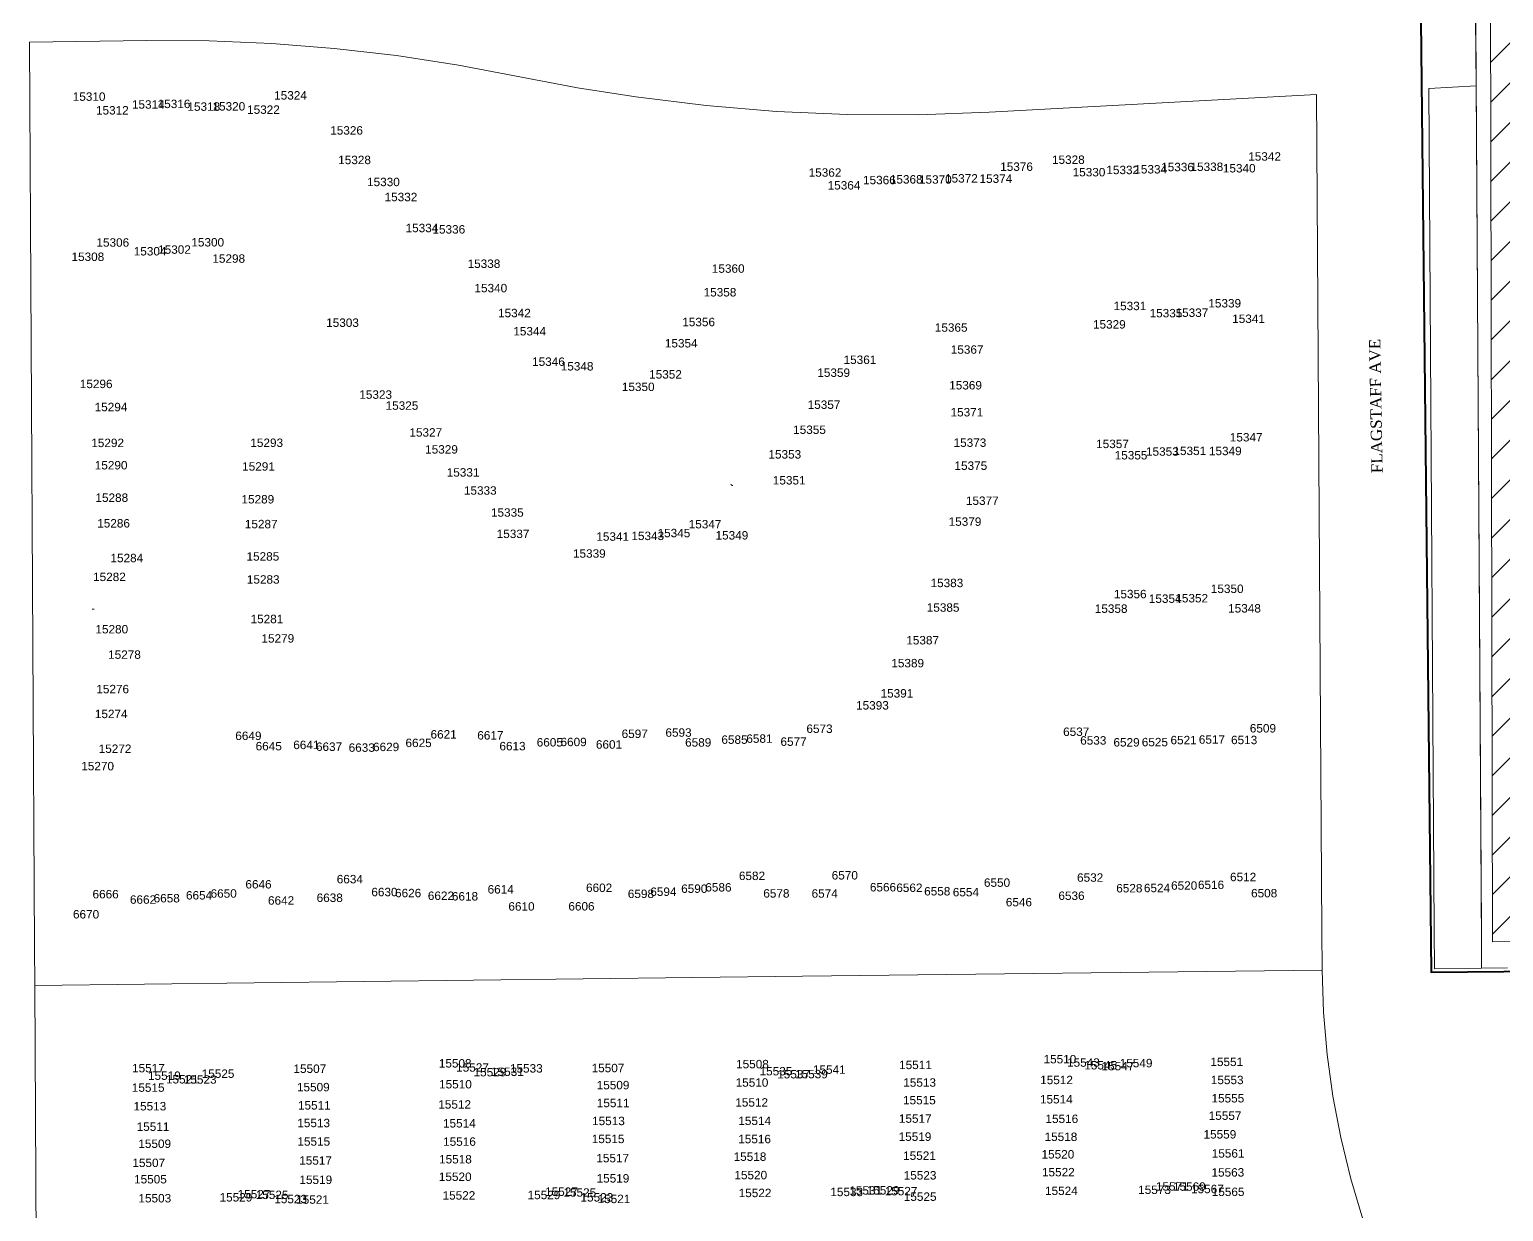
# Model space of a CAD drawing. Header units: feet. Extents: x 865220 to 2843432, y -2240498 to 970288.
# Drawn here: x 2831994 to 2833306, y 957590 to 958643 of the extents above; entities that cross this region are included whole.
import ezdxf
from ezdxf.enums import TextEntityAlignment as Align

# ---------------------------------------------------------------- set-up
doc = ezdxf.new("R2010")
doc.units = ezdxf.units.FT
doc.header["$LTSCALE"] = 0.015
doc.header["$MEASUREMENT"] = 0
for name, color, linetype in [('Dakota County Addresses', 7, 'Continuous'), ('Dakota County Parcels', 7, 'Continuous'), ('NOTES', 7, 'Continuous'), ('STREET NAME', 7, 'Continuous')]:
    doc.layers.add(name, color=color, linetype=linetype)
doc.layers.add('WORK BOUNDARY', color=110, linetype='Continuous', lineweight=40)
doc.styles.add('Dimensions 100', font='arial.ttf')
doc.styles.get("Standard").update_dxf_attribs({"font": 'times.ttf'})

# ---------------------------------------------------------------- blocks, each defined once
blk = doc.blocks.new('ACMAP_ANN_TEMPLATE_Dakota County Addresses')
at = {"layer": 'Dakota County Addresses', "style": 'Dimensions 100'}
blk.add_attdef('DakotaCountyAddress', text='', height=50, dxfattribs=at).set_placement((0, 0), align=Align.CENTER)

msp = doc.modelspace()

# ---------------------------------------------------------------- hatches: boundary and pattern name
at = {"layer": 'NOTES', "ltscale": 100, "transparency": 33554623}
h = msp.add_hatch(dxfattribs=at)
h.set_pattern_fill('ANSI31', color=6, scale=200)
h.paths.add_polyline_path([(2833291, 960361.2), (2833296.4, 957830.4), (2835951.9, 957855.1), (2835952.1, 957633.8), (2836002.1, 957634.3), (2836007.8, 957015.8), (2836586.1, 957020.6), (2836586.1, 957030.6), (2836807.6, 957032.5), (2836807.5, 957043.6), (2836930.1, 957044.6), (2836931.4, 957054.2), (2836974.5, 957136.1), (2836974.5, 957242.6), (2836961.5, 957840.1), (2836959.6, 957945.6), (2838473.8, 957959.4), (2838405, 960436.1), (2838375.5, 960450.2), (2836960.4, 960390.3)])

# ---------------------------------------------------------------- linework, layer by layer
at = {"layer": 'Dakota County Parcels', "lineweight": 5, "ltscale": 100}
for p, q in [((2833281.7, 958592.5), (2833281.3, 958652.5)), ((2831994, 958631.4), (2832098.2, 958632.7)), ((2833239.7, 958590.2), (2833281.7, 958592.5)), ((2832848.2, 958568.9), (2833139.8, 958584.7)), ((2832620, 958236.7), (2832618.2, 958237.8)), ((2832620, 958236.7), (2832618.9, 958236.6)), ((2832049.8, 958126.4), (2832051.5, 958126.4)), ((2832682.1, 957799.6), (2833144.8, 957805.2)), ((2833244.7, 957806.4), (2833286.7, 957806.9)), ((2833309.7, 957807.1), (2833286.7, 957806.9)), ((2831998.8, 957791.4), (2832682.1, 957799.6)), ((2832002.4, 957150.5), (2831998.8, 957791.4))]:
    msp.add_line(p, q, dxfattribs=at)
for points in [[(2833286.6, 957821.3), (2833286.6, 957826.9), (2833281.2, 958695.3), (2833270.7, 960380.9)], [(2831998.8, 957791.4), (2831998.6, 957826.4), (2831994, 958631.4)], [(2832098.2, 958632.7), (2832154, 958632.4), (2832209.7, 958630), (2832265.3, 958625.7), (2832320.7, 958619.3), (2832375.8, 958610.9), (2832430.6, 958600.5)], [(2832430.6, 958600.5), (2832482, 958590.7), (2832533.7, 958582.5)], [(2833244.7, 957806.4), (2833244.5, 957841.4), (2833239.7, 958590.2)], [(2833286.7, 957806.9), (2833286.5, 957841.9), (2833281.7, 958592.5)], [(2832533.7, 958582.5), (2832596.3, 958574.9), (2832659.1, 958569.7), (2832722.1, 958567), (2832785.2, 958566.7), (2832848.2, 958568.9)], [(2833144.8, 957805.2), (2833144.5, 957840.2), (2833139.8, 958584.7)], [(2833181, 957583.4), (2833170.2, 957619.4), (2833161.3, 957656), (2833154.2, 957692.9), (2833149.1, 957730.1), (2833146, 957767.6), (2833144.8, 957805.2)]]:
    msp.add_lwpolyline(points, dxfattribs=at)
at = {"layer": 'NOTES', "color": 1, "lineweight": 5, "ltscale": 100, "flags": 128}
msp.add_lwpolyline([(2833291, 960361.2), (2833296.4, 957830.4), (2835951.9, 957855.1), (2835952.1, 957633.8), (2836002.1, 957634.3), (2836007.8, 957015.8), (2836586.1, 957020.6), (2836586.1, 957030.6), (2836807.6, 957032.5), (2836807.5, 957043.6), (2836930.1, 957044.6), (2836931.4, 957054.2), (2836974.5, 957136.1), (2836974.5, 957242.6), (2836961.5, 957840.1), (2836959.6, 957945.6), (2838473.8, 957959.4), (2838405, 960436.1), (2838375.5, 960450.2), (2836960.4, 960390.3)], close=True, dxfattribs=at)
at = {"layer": 'WORK BOUNDARY', "ltscale": 100, "flags": 128}
msp.add_lwpolyline([(2833211.9, 960564.4), (2833241.9, 957803.3), (2835896.4, 957827.5), (2835896.9, 957001.6), (2836935, 957004.8)], dxfattribs=at)

# ---------------------------------------------------------------- block references
at = {"layer": 'Dakota County Addresses', "lineweight": 5, "ltscale": 100, "xscale": 0.15, "yscale": 0.15, "zscale": 0.15}
for p, values in [((2832047.1, 958579.1), {'DakotaCountyAddress': '15310'}), ((2832099.8, 958572.1), {'DakotaCountyAddress': '15314'}), ((2832122.7, 958572.6), {'DakotaCountyAddress': '15316'}), ((2832149.2, 958570.2), {'DakotaCountyAddress': '15318'}), ((2832171.5, 958570.4), {'DakotaCountyAddress': '15320'}), ((2832202.3, 958567.5), {'DakotaCountyAddress': '15322'}), ((2832226.4, 958580.2), {'DakotaCountyAddress': '15324'}), ((2832067.8, 958566.9), {'DakotaCountyAddress': '15312'}), ((2832276.3, 958549), {'DakotaCountyAddress': '15326'}), ((2832283.4, 958522.7), {'DakotaCountyAddress': '15328'}), ((2832872.7, 958516.7), {'DakotaCountyAddress': '15376'}), ((2832918.8, 958522.9), {'DakotaCountyAddress': '15328'}), ((2833016, 958516.4), {'DakotaCountyAddress': '15336'}), ((2833042.1, 958516.6), {'DakotaCountyAddress': '15338'}), ((2833070.9, 958515.3), {'DakotaCountyAddress': '15340'}), ((2833093.5, 958525.8), {'DakotaCountyAddress': '15342'}), ((2832309.1, 958503.1), {'DakotaCountyAddress': '15330'}), ((2832702.2, 958511.5), {'DakotaCountyAddress': '15362'}), ((2832750.6, 958504.8), {'DakotaCountyAddress': '15366'}), ((2832774.5, 958505.4), {'DakotaCountyAddress': '15368'}), ((2832800.4, 958505.3), {'DakotaCountyAddress': '15370'}), ((2832823.6, 958506.3), {'DakotaCountyAddress': '15372'}), ((2832854.3, 958506), {'DakotaCountyAddress': '15374'}), ((2832937.2, 958511.8), {'DakotaCountyAddress': '15330'}), ((2832967.2, 958513.8), {'DakotaCountyAddress': '15332'}), ((2832992.1, 958514.4), {'DakotaCountyAddress': '15334'}), ((2832324.7, 958489.7), {'DakotaCountyAddress': '15332'}), ((2832719.1, 958500.1), {'DakotaCountyAddress': '15364'}), ((2832152.7, 958449.4), {'DakotaCountyAddress': '15300'}), ((2832343.4, 958462.1), {'DakotaCountyAddress': '15334'}), ((2832367.3, 958460.9), {'DakotaCountyAddress': '15336'}), ((2832046, 958436.5), {'DakotaCountyAddress': '15308'}), ((2832068.2, 958449.2), {'DakotaCountyAddress': '15306'}), ((2832101.4, 958441.4), {'DakotaCountyAddress': '15304'}), ((2832123.1, 958442.9), {'DakotaCountyAddress': '15302'}), ((2832171.4, 958434.9), {'DakotaCountyAddress': '15298'}), ((2832398.6, 958430.3), {'DakotaCountyAddress': '15338'}), ((2832616, 958426), {'DakotaCountyAddress': '15360'}), ((2832404.7, 958408.6), {'DakotaCountyAddress': '15340'}), ((2832608.7, 958404.9), {'DakotaCountyAddress': '15358'}), ((2832425.7, 958386.4), {'DakotaCountyAddress': '15342'}), ((2832973.6, 958392.7), {'DakotaCountyAddress': '15331'}), ((2833005.7, 958386.3), {'DakotaCountyAddress': '15335'}), ((2833028.8, 958386.7), {'DakotaCountyAddress': '15337'}), ((2833058, 958395.1), {'DakotaCountyAddress': '15339'}), ((2832272.7, 958377.8), {'DakotaCountyAddress': '15303'}), ((2832589.7, 958378.4), {'DakotaCountyAddress': '15356'}), ((2832814.5, 958373.5), {'DakotaCountyAddress': '15365'}), ((2832955.3, 958376.3), {'DakotaCountyAddress': '15329'}), ((2833079.2, 958381.3), {'DakotaCountyAddress': '15341'}), ((2832439.3, 958370.2), {'DakotaCountyAddress': '15344'}), ((2832574.2, 958359.5), {'DakotaCountyAddress': '15354'}), ((2832733.3, 958344.8), {'DakotaCountyAddress': '15361'}), ((2832828.7, 958353.9), {'DakotaCountyAddress': '15367'}), ((2832456, 958343.1), {'DakotaCountyAddress': '15346'}), ((2832481.5, 958339), {'DakotaCountyAddress': '15348'}), ((2832560.2, 958331.8), {'DakotaCountyAddress': '15352'}), ((2832709.9, 958333.3), {'DakotaCountyAddress': '15359'}), ((2832053.4, 958323.3), {'DakotaCountyAddress': '15296'}), ((2832535.9, 958320.7), {'DakotaCountyAddress': '15350'}), ((2832827.3, 958322.1), {'DakotaCountyAddress': '15369'}), ((2832302.2, 958313.8), {'DakotaCountyAddress': '15323'}), ((2832066.6, 958302.7), {'DakotaCountyAddress': '15294'}), ((2832325.6, 958304), {'DakotaCountyAddress': '15325'}), ((2832701.3, 958304.8), {'DakotaCountyAddress': '15357'}), ((2832828.5, 958298.1), {'DakotaCountyAddress': '15371'}), ((2832346.8, 958280.1), {'DakotaCountyAddress': '15327'}), ((2832688.4, 958282.5), {'DakotaCountyAddress': '15355'}), ((2832063.6, 958270.8), {'DakotaCountyAddress': '15292'}), ((2832205.2, 958270.9), {'DakotaCountyAddress': '15293'}), ((2832831.2, 958271), {'DakotaCountyAddress': '15373'}), ((2832958.1, 958269.9), {'DakotaCountyAddress': '15357'}), ((2833077.1, 958275.8), {'DakotaCountyAddress': '15347'}), ((2832360.8, 958265), {'DakotaCountyAddress': '15329'}), ((2832666.4, 958260.6), {'DakotaCountyAddress': '15353'}), ((2832974.6, 958259.8), {'DakotaCountyAddress': '15355'}), ((2833002.5, 958263.1), {'DakotaCountyAddress': '15353'}), ((2833026.9, 958263.7), {'DakotaCountyAddress': '15351'}), ((2833058.5, 958263.6), {'DakotaCountyAddress': '15349'}), ((2832066.7, 958250.9), {'DakotaCountyAddress': '15290'}), ((2832197.9, 958249.8), {'DakotaCountyAddress': '15291'}), ((2832380, 958244.5), {'DakotaCountyAddress': '15331'}), ((2832832, 958250.5), {'DakotaCountyAddress': '15375'}), ((2832395.3, 958228.4), {'DakotaCountyAddress': '15333'}), ((2832670.3, 958237.5), {'DakotaCountyAddress': '15351'}), ((2832067.3, 958222), {'DakotaCountyAddress': '15288'}), ((2832197.3, 958220.6), {'DakotaCountyAddress': '15289'}), ((2832842.2, 958219.3), {'DakotaCountyAddress': '15377'}), ((2832419.4, 958208.8), {'DakotaCountyAddress': '15335'}), ((2832826.8, 958200.7), {'DakotaCountyAddress': '15379'}), ((2832068.9, 958199.2), {'DakotaCountyAddress': '15286'}), ((2832200.3, 958198.5), {'DakotaCountyAddress': '15287'}), ((2832424.5, 958189.8), {'DakotaCountyAddress': '15337'}), ((2832513.2, 958187.4), {'DakotaCountyAddress': '15341'}), ((2832544.4, 958188), {'DakotaCountyAddress': '15343'}), ((2832567.7, 958190.5), {'DakotaCountyAddress': '15345'}), ((2832595.4, 958198.4), {'DakotaCountyAddress': '15347'}), ((2832619.3, 958188.5), {'DakotaCountyAddress': '15349'}), ((2832080.7, 958168.3), {'DakotaCountyAddress': '15284'}), ((2832201.8, 958169.7), {'DakotaCountyAddress': '15285'}), ((2832492.4, 958172.3), {'DakotaCountyAddress': '15339'}), ((2832065.2, 958151.5), {'DakotaCountyAddress': '15282'}), ((2832202.1, 958149.2), {'DakotaCountyAddress': '15283'}), ((2832810.7, 958146.1), {'DakotaCountyAddress': '15383'}), ((2832973.9, 958136.2), {'DakotaCountyAddress': '15356'}), ((2833060.2, 958140.9), {'DakotaCountyAddress': '15350'}), ((2832807.3, 958124.2), {'DakotaCountyAddress': '15385'}), ((2832956.9, 958123.2), {'DakotaCountyAddress': '15358'}), ((2833005, 958132.1), {'DakotaCountyAddress': '15354'}), ((2833028.6, 958132.5), {'DakotaCountyAddress': '15352'}), ((2833075.6, 958123.5), {'DakotaCountyAddress': '15348'}), ((2832205.4, 958114), {'DakotaCountyAddress': '15281'}), ((2832067.3, 958104.9), {'DakotaCountyAddress': '15280'}), ((2832215.1, 958096.7), {'DakotaCountyAddress': '15279'}), ((2832789.1, 958095.1), {'DakotaCountyAddress': '15387'}), ((2832078.6, 958082.3), {'DakotaCountyAddress': '15278'}), ((2832775.8, 958074.7), {'DakotaCountyAddress': '15389'}), ((2832068.1, 958051.6), {'DakotaCountyAddress': '15276'}), ((2832766.2, 958047.8), {'DakotaCountyAddress': '15391'}), ((2832066.8, 958029.5), {'DakotaCountyAddress': '15274'}), ((2832744.4, 958037.1), {'DakotaCountyAddress': '15393'}), ((2832697.3, 958016.3), {'DakotaCountyAddress': '6573'}), ((2833092, 958016.7), {'DakotaCountyAddress': '6509'}), ((2832188.9, 958010), {'DakotaCountyAddress': '6649'}), ((2832340.4, 958003.7), {'DakotaCountyAddress': '6625'}), ((2832362.7, 958011.3), {'DakotaCountyAddress': '6621'}), ((2832404.3, 958010.4), {'DakotaCountyAddress': '6617'}), ((2832457.2, 958004.2), {'DakotaCountyAddress': '6605'}), ((2832478.4, 958004.5), {'DakotaCountyAddress': '6609'}), ((2832532.8, 958011.8), {'DakotaCountyAddress': '6597'}), ((2832571.8, 958012.9), {'DakotaCountyAddress': '6593'}), ((2832589.3, 958004.1), {'DakotaCountyAddress': '6589'}), ((2832621.6, 958006.6), {'DakotaCountyAddress': '6585'}), ((2832643.8, 958007.5), {'DakotaCountyAddress': '6581'}), ((2832674.2, 958004.8), {'DakotaCountyAddress': '6577'}), ((2832925.8, 958013.6), {'DakotaCountyAddress': '6537'}), ((2832941, 958005.9), {'DakotaCountyAddress': '6533'}), ((2832970.6, 958004.2), {'DakotaCountyAddress': '6529'}), ((2832995.8, 958004.4), {'DakotaCountyAddress': '6525'}), ((2833021.4, 958006.2), {'DakotaCountyAddress': '6521'}), ((2833046.6, 958006.7), {'DakotaCountyAddress': '6517'}), ((2833075.3, 958006.3), {'DakotaCountyAddress': '6513'}), ((2832070.2, 957998.5), {'DakotaCountyAddress': '15272'}), ((2832207, 958000.8), {'DakotaCountyAddress': '6645'}), ((2832240.5, 958001.9), {'DakotaCountyAddress': '6641'}), ((2832260.7, 958000.3), {'DakotaCountyAddress': '6637'}), ((2832289.8, 957999.5), {'DakotaCountyAddress': '6633'}), ((2832311.5, 958000.1), {'DakotaCountyAddress': '6629'}), ((2832424, 958000.8), {'DakotaCountyAddress': '6613'}), ((2832509.9, 958002.3), {'DakotaCountyAddress': '6601'}), ((2832054.7, 957983), {'DakotaCountyAddress': '15270'}), ((2832637.2, 957885.3), {'DakotaCountyAddress': '6582'}), ((2832719.8, 957885.8), {'DakotaCountyAddress': '6570'}), ((2832197.9, 957877.8), {'DakotaCountyAddress': '6646'}), ((2832279.2, 957882.4), {'DakotaCountyAddress': '6634'}), ((2832413.5, 957873.3), {'DakotaCountyAddress': '6614'}), ((2832501.1, 957874.7), {'DakotaCountyAddress': '6602'}), ((2832585.8, 957873.9), {'DakotaCountyAddress': '6590'}), ((2832607.3, 957875.1), {'DakotaCountyAddress': '6586'}), ((2832753.8, 957875.2), {'DakotaCountyAddress': '6566'}), ((2832777.3, 957874.7), {'DakotaCountyAddress': '6562'}), ((2832855.3, 957879.3), {'DakotaCountyAddress': '6550'}), ((2832938.2, 957883.8), {'DakotaCountyAddress': '6532'}), ((2832973.1, 957874.3), {'DakotaCountyAddress': '6528'}), ((2832997.7, 957874.5), {'DakotaCountyAddress': '6524'}), ((2833021.9, 957876.7), {'DakotaCountyAddress': '6520'}), ((2833045.8, 957877.3), {'DakotaCountyAddress': '6516'}), ((2833074.4, 957884.3), {'DakotaCountyAddress': '6512'}), ((2832061.8, 957869), {'DakotaCountyAddress': '6666'}), ((2832095.1, 957864.2), {'DakotaCountyAddress': '6662'}), ((2832116.2, 957865.4), {'DakotaCountyAddress': '6658'}), ((2832145, 957868), {'DakotaCountyAddress': '6654'}), ((2832166.9, 957869.6), {'DakotaCountyAddress': '6650'}), ((2832218, 957863.4), {'DakotaCountyAddress': '6642'}), ((2832261.3, 957865.8), {'DakotaCountyAddress': '6638'}), ((2832310, 957870.9), {'DakotaCountyAddress': '6630'}), ((2832331.1, 957870), {'DakotaCountyAddress': '6626'}), ((2832360.3, 957867.6), {'DakotaCountyAddress': '6622'}), ((2832381.7, 957867.1), {'DakotaCountyAddress': '6618'}), ((2832538.3, 957869.3), {'DakotaCountyAddress': '6598'}), ((2832558.3, 957871.2), {'DakotaCountyAddress': '6594'}), ((2832658.9, 957869.7), {'DakotaCountyAddress': '6578'}), ((2832701.9, 957869.6), {'DakotaCountyAddress': '6574'}), ((2832802.1, 957871.6), {'DakotaCountyAddress': '6558'}), ((2832827.6, 957870.8), {'DakotaCountyAddress': '6554'}), ((2832874.8, 957861.9), {'DakotaCountyAddress': '6546'}), ((2832921.6, 957867.6), {'DakotaCountyAddress': '6536'}), ((2833093.1, 957869.9), {'DakotaCountyAddress': '6508'}), ((2832044.4, 957851.1), {'DakotaCountyAddress': '6670'}), ((2832432, 957858.1), {'DakotaCountyAddress': '6610'}), ((2832485.4, 957858.2), {'DakotaCountyAddress': '6606'}), ((2832373, 957718.4), {'DakotaCountyAddress': '15508'}), ((2832388.4, 957714.7), {'DakotaCountyAddress': '15527'}), ((2832637.6, 957717.7), {'DakotaCountyAddress': '15508'}), ((2832782.7, 957717), {'DakotaCountyAddress': '15511'}), ((2832911.3, 957722.1), {'DakotaCountyAddress': '15510'}), ((2832932.2, 957719.1), {'DakotaCountyAddress': '15543'}), ((2832947.6, 957716.7), {'DakotaCountyAddress': '15545'}), ((2832962.9, 957715.9), {'DakotaCountyAddress': '15547'}), ((2832979.1, 957718.6), {'DakotaCountyAddress': '15549'}), ((2833059.8, 957719.7), {'DakotaCountyAddress': '15551'}), ((2832099.9, 957714.1), {'DakotaCountyAddress': '15517'}), ((2832114.1, 957707.4), {'DakotaCountyAddress': '15519'}), ((2832130.1, 957704.2), {'DakotaCountyAddress': '15521'}), ((2832146, 957704), {'DakotaCountyAddress': '15523'}), ((2832161.9, 957709.2), {'DakotaCountyAddress': '15525'}), ((2832243.6, 957713.6), {'DakotaCountyAddress': '15507'}), ((2832403.9, 957710.5), {'DakotaCountyAddress': '15529'}), ((2832419.5, 957710.9), {'DakotaCountyAddress': '15531'}), ((2832436.3, 957713.9), {'DakotaCountyAddress': '15533'}), ((2832509, 957714.2), {'DakotaCountyAddress': '15507'}), ((2832658.5, 957711.4), {'DakotaCountyAddress': '15535'}), ((2832674.2, 957708.7), {'DakotaCountyAddress': '15537'}), ((2832690.1, 957708.8), {'DakotaCountyAddress': '15539'}), ((2832706, 957712.8), {'DakotaCountyAddress': '15541'}), ((2832908.3, 957703.6), {'DakotaCountyAddress': '15512'}), ((2833060.2, 957703.6), {'DakotaCountyAddress': '15553'}), ((2832099.7, 957696.8), {'DakotaCountyAddress': '15515'}), ((2832246.7, 957697.2), {'DakotaCountyAddress': '15509'}), ((2832373.2, 957699.8), {'DakotaCountyAddress': '15510'}), ((2832513.5, 957699), {'DakotaCountyAddress': '15509'}), ((2832637.2, 957701.3), {'DakotaCountyAddress': '15510'}), ((2832786.4, 957701.3), {'DakotaCountyAddress': '15513'}), ((2832101.2, 957680.2), {'DakotaCountyAddress': '15513'}), ((2832247.6, 957681), {'DakotaCountyAddress': '15511'}), ((2832372.5, 957681.8), {'DakotaCountyAddress': '15512'}), ((2832513.6, 957683.1), {'DakotaCountyAddress': '15511'}), ((2832636.9, 957683.6), {'DakotaCountyAddress': '15512'}), ((2832786.2, 957685.6), {'DakotaCountyAddress': '15515'}), ((2832908.1, 957686.4), {'DakotaCountyAddress': '15514'}), ((2833060.8, 957687.3), {'DakotaCountyAddress': '15555'}), ((2832247, 957665.3), {'DakotaCountyAddress': '15513'}), ((2832376.7, 957665), {'DakotaCountyAddress': '15514'}), ((2832509.4, 957667.1), {'DakotaCountyAddress': '15513'}), ((2832639.6, 957667.2), {'DakotaCountyAddress': '15514'}), ((2832782.5, 957669.2), {'DakotaCountyAddress': '15517'}), ((2832913, 957669), {'DakotaCountyAddress': '15516'}), ((2833058.3, 957671.8), {'DakotaCountyAddress': '15557'}), ((2832104, 957662), {'DakotaCountyAddress': '15511'}), ((2832509.1, 957651.1), {'DakotaCountyAddress': '15515'}), ((2832639.5, 957651), {'DakotaCountyAddress': '15516'}), ((2832782.3, 957653.1), {'DakotaCountyAddress': '15519'}), ((2832912.2, 957653), {'DakotaCountyAddress': '15518'}), ((2833053.7, 957655.2), {'DakotaCountyAddress': '15559'}), ((2832105.5, 957646.8), {'DakotaCountyAddress': '15509'}), ((2832247.1, 957648.8), {'DakotaCountyAddress': '15515'}), ((2832376.8, 957648.7), {'DakotaCountyAddress': '15516'}), ((2832786.3, 957636.2), {'DakotaCountyAddress': '15521'}), ((2832909.5, 957637.4), {'DakotaCountyAddress': '15520'}), ((2833061, 957638.2), {'DakotaCountyAddress': '15561'}), ((2832100.2, 957629.8), {'DakotaCountyAddress': '15507'}), ((2832248.7, 957631.9), {'DakotaCountyAddress': '15517'}), ((2832373.2, 957633), {'DakotaCountyAddress': '15518'}), ((2832513.2, 957634), {'DakotaCountyAddress': '15517'}), ((2832635.4, 957635.3), {'DakotaCountyAddress': '15518'}), ((2832101.7, 957615.2), {'DakotaCountyAddress': '15505'}), ((2832248.9, 957614.7), {'DakotaCountyAddress': '15519'}), ((2832373, 957617.4), {'DakotaCountyAddress': '15520'}), ((2832513.4, 957616), {'DakotaCountyAddress': '15519'}), ((2832636.1, 957618.9), {'DakotaCountyAddress': '15520'}), ((2832786.8, 957618.7), {'DakotaCountyAddress': '15523'}), ((2832909.9, 957621.5), {'DakotaCountyAddress': '15522'}), ((2833060.8, 957621.3), {'DakotaCountyAddress': '15563'}), ((2832105.6, 957598.3), {'DakotaCountyAddress': '15503'}), ((2832177.8, 957599.1), {'DakotaCountyAddress': '15529'}), ((2832193.9, 957601.9), {'DakotaCountyAddress': '15527'}), ((2832210, 957601.3), {'DakotaCountyAddress': '15525'}), ((2832226.5, 957597.6), {'DakotaCountyAddress': '15523'}), ((2832246, 957597.1), {'DakotaCountyAddress': '15521'}), ((2832376.3, 957600.8), {'DakotaCountyAddress': '15522'}), ((2832452, 957601.2), {'DakotaCountyAddress': '15529'}), ((2832467.6, 957604.1), {'DakotaCountyAddress': '15527'}), ((2832483.9, 957603.4), {'DakotaCountyAddress': '15525'}), ((2832499.1, 957599.1), {'DakotaCountyAddress': '15523'}), ((2832514.3, 957597.7), {'DakotaCountyAddress': '15521'}), ((2832639.9, 957603), {'DakotaCountyAddress': '15522'}), ((2832721.5, 957603.9), {'DakotaCountyAddress': '15533'}), ((2832738.4, 957605.2), {'DakotaCountyAddress': '15531'}), ((2832753.9, 957605.3), {'DakotaCountyAddress': '15529'}), ((2832769.9, 957604.6), {'DakotaCountyAddress': '15527'}), ((2832786.9, 957599.7), {'DakotaCountyAddress': '15525'}), ((2832912.6, 957604.9), {'DakotaCountyAddress': '15524'}), ((2832995.5, 957605.8), {'DakotaCountyAddress': '15573'}), ((2833011.3, 957608.8), {'DakotaCountyAddress': '15571'}), ((2833026.5, 957608.7), {'DakotaCountyAddress': '15569'}), ((2833042.6, 957606.5), {'DakotaCountyAddress': '15567'}), ((2833061, 957604), {'DakotaCountyAddress': '15565'})]:
    msp.add_blockref('ACMAP_ANN_TEMPLATE_Dakota County Addresses', p, dxfattribs=at).add_auto_attribs(values)

# ---------------------------------------------------------------- texts
at = {"layer": 'STREET NAME', "lineweight": 5, "ltscale": 100, "insert": (2833188.6, 958247.5), "char_height": 10, "attachment_point": 1, "rotation": 91.0303}
msp.add_mtext('FLAGSTAFF AVE', dxfattribs=at)

doc.saveas('drawing.dxf')
